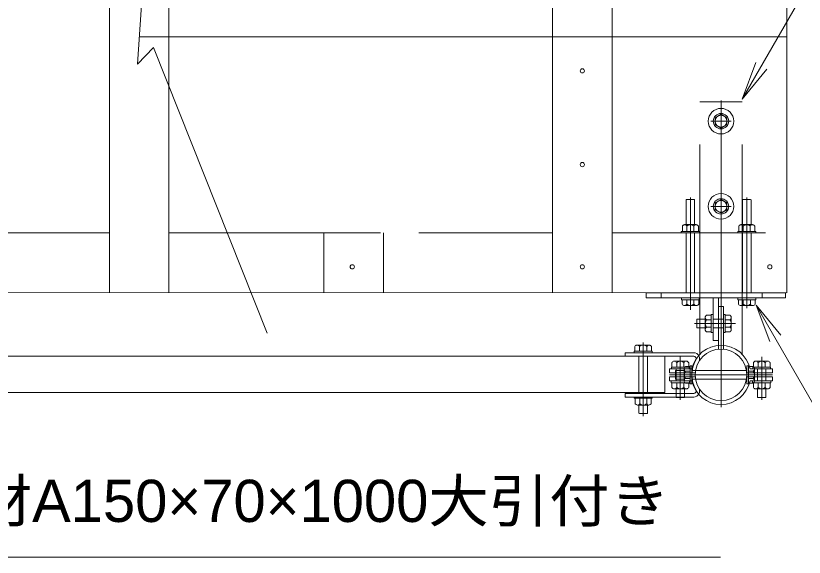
# Model space of a CAD drawing. Units: millimetres at full size, sheet at 1:30; details may follow other scales. Extents: x 300 to 12300, y 300 to 8610.
# Drawn here: x 9055 to 9980, y 2547 to 3183 of the extents above; entities that cross this region are included whole.
import ezdxf
from ezdxf.enums import TextEntityAlignment as Align

# ---------------------------------------------------------------- set-up
doc = ezdxf.new("R2010")
doc.units = ezdxf.units.MM
doc.header["$LTSCALE"] = 30
for name, pattern in [('CHAIN', [18.5, 12, -1.5, 3.5, -1.5]), ('DASHED', [7.5, 6, -1.5]), ('DASHED_SPACED', [12, 6, -6])]:
    doc.linetypes.add(name, pattern=pattern)
for name, color, linetype, lineweight in [('コーススレッド', 7, 'Continuous', 13), ('引出線', 7, 'Continuous', 13), ('手摺', 7, 'Continuous', 20), ('支持金物', 7, 'DASHED_SPACED', 13), ('支柱', 7, 'Continuous', 18), ('板材', 7, 'Continuous', 13), ('根太材A', 7, 'Continuous', 18), ('補強金物', 7, 'Continuous', 18), ('記号', 7, 'Continuous', 15)]:
    doc.layers.add(name, color=color, linetype=linetype, lineweight=lineweight)
doc.layers.add('文字', color=7, linetype='Continuous')
doc.styles.add('ＭＳ Ｐゴシック', font='')
doc.styles.get('ＭＳ Ｐゴシック').set_extended_font_data('MS PGothic')

# ---------------------------------------------------------------- blocks, each defined once
blk = doc.blocks.new('open_arrow')
at = {"color": 0, "linetype": 'Continuous', "lineweight": -2}
blk.add_lwpolyline([(7.5, 1.25), (0, 0), (7.5, -1.25)], dxfattribs=at)

msp = doc.modelspace()

# ---------------------------------------------------------------- linework, layer by layer
at = {"layer": 'コーススレッド', "lineweight": 18}
for centre in [(9719.66, 3117.95), (9719.66, 3007.95), (9449.66, 2887.95), (9719.66, 2887.95), (9939.66, 2887.95)]:
    msp.add_circle(centre, 2.5, dxfattribs=at)
at = {"layer": '引出線'}
for points in [[(9907.22, 3084.86), (10078.52, 3381.56), (10919.6, 3381.56), (10927.6, 3381.56)], [(8648.57, 2905.8), (8855.65, 2547.12), (9624.24, 2547.12), (9881.87, 2547.12)], [(9923.48, 2843), (10094.05, 2547.12), (10576.42, 2547.12), (10584.42, 2547.12)]]:
    msp.add_lwpolyline(points, dxfattribs=at)
at = {"layer": '手摺', "lineweight": 13}
msp.add_lwpolyline([(9816.6, 2783.05), (8112.74, 2783.05), (8112.74, 2740.35), (9816.6, 2740.35)], close=True, dxfattribs=at)
at = {"layer": '支持金物'}
for p, q in [((9841.87, 2966.89), (9841.42, 2966.44)), ((9841.42, 2966.44), (9841.42, 2937.45)), ((9841.87, 2966.89), (9850.98, 2966.89)), ((9851.42, 2966.44), (9850.98, 2966.89)), ((9851.42, 2966.44), (9851.42, 2937.45)), ((9908.05, 2966.89), (9907.61, 2966.44)), ((9907.61, 2966.44), (9907.61, 2937.45)), ((9908.05, 2966.89), (9917.16, 2966.89)), ((9917.61, 2966.44), (9917.16, 2966.89)), ((9917.61, 2966.44), (9917.61, 2937.45)), ((9837.05, 2929.45), (9837.05, 2935.83)), ((9853.09, 2937.45), (9839.76, 2937.45)), ((9842.36, 2929.45), (9842.36, 2935.83)), ((9850.49, 2929.45), (9850.49, 2935.83)), ((9855.8, 2929.45), (9855.8, 2935.83)), ((9903.23, 2929.45), (9903.23, 2935.83)), ((9919.27, 2937.45), (9905.94, 2937.45)), ((9908.54, 2929.45), (9908.54, 2935.83)), ((9916.67, 2929.45), (9916.67, 2935.83)), ((9921.98, 2929.45), (9921.98, 2935.83)), ((9835.8, 2929.45), (9857.05, 2929.45)), ((9835.8, 2929.45), (9835.8, 2927.95)), ((9857.05, 2927.95), (9835.8, 2927.95)), ((9841.42, 2857.39), (9841.42, 2927.95)), ((9851.42, 2857.39), (9851.42, 2927.95)), ((9857.05, 2927.95), (9857.05, 2929.45)), ((9901.98, 2929.45), (9923.23, 2929.45)), ((9901.98, 2929.45), (9901.98, 2927.95)), ((9923.23, 2927.95), (9901.98, 2927.95)), ((9907.61, 2857.39), (9907.61, 2927.95)), ((9917.61, 2857.39), (9917.61, 2927.95)), ((9923.23, 2927.95), (9923.23, 2929.45)), ((9794.66, 2857.39), (9794.66, 2851.39)), ((9958.05, 2857.39), (9794.66, 2857.39)), ((9794.66, 2851.39), (9958.05, 2851.39)), ((9812.04, 2851.39), (9812.04, 2857.39)), ((9873.36, 2801.39), (9873.36, 2851.39)), ((9879.36, 2851.39), (9879.36, 2801.39)), ((9930.61, 2851.39), (9930.61, 2857.39)), ((9958.05, 2857.39), (9958.05, 2851.39)), ((9870.86, 2831.22), (9865.46, 2831.22)), ((9870.86, 2832.03), (9870.86, 2810.78)), ((9870.86, 2832.03), (9873.36, 2832.03)), ((9873.36, 2832.03), (9873.36, 2810.78)), ((9885.36, 2831.91), (9887.36, 2831.91)), ((9885.36, 2810.91), (9885.36, 2831.91)), ((9887.36, 2831.91), (9887.36, 2810.91)), ((9887.36, 2831.22), (9892.76, 2831.22)), ((9853.86, 2825.96), (9854.3, 2826.41)), ((9853.86, 2825.96), (9853.86, 2816.85)), ((9854.3, 2826.41), (9863.86, 2826.41)), ((9863.86, 2828.38), (9863.86, 2814.44)), ((9863.86, 2814.74), (9863.86, 2828.07)), ((9870.86, 2825.66), (9865.46, 2825.66)), ((9873.36, 2826.41), (9885.36, 2826.41)), ((9887.36, 2825.66), (9892.76, 2825.66)), ((9894.36, 2828.38), (9894.36, 2814.44)), ((9854.3, 2816.41), (9853.86, 2816.85)), ((9854.3, 2816.41), (9863.86, 2816.41)), ((9870.86, 2817.16), (9865.46, 2817.16)), ((9873.36, 2816.41), (9885.36, 2816.41)), ((9887.36, 2817.16), (9892.76, 2817.16)), ((9870.86, 2811.6), (9865.46, 2811.6)), ((9873.36, 2810.78), (9870.86, 2810.78)), ((9887.36, 2810.91), (9885.36, 2810.91)), ((9887.36, 2811.6), (9892.76, 2811.6)), ((9873.36, 2801.39), (9879.36, 2801.39))]:
    msp.add_line(p, q, dxfattribs=at)
at = {"layer": '支持金物', "linetype": 'CHAIN'}
for p, q in [((9846.42, 2837.54), (9846.42, 2969.39)), ((9912.61, 2839.54), (9912.61, 2969.39)), ((9851.09, 2821.41), (9899.3, 2821.41))]:
    msp.add_line(p, q, dxfattribs=at)
at = {"layer": '支持金物', "linetype": 'Continuous'}
for p, q in [((9835.92, 2851.39), (9835.92, 2849.39)), ((9856.92, 2849.39), (9856.92, 2851.39)), ((9902.11, 2851.39), (9902.11, 2849.39)), ((9923.11, 2849.39), (9923.11, 2851.39)), ((9835.92, 2849.39), (9856.92, 2849.39)), ((9836.62, 2849.39), (9836.62, 2843.99)), ((9839.45, 2842.39), (9853.39, 2842.39)), ((9842.17, 2849.39), (9842.17, 2843.99)), ((9850.67, 2849.39), (9850.67, 2843.99)), ((9856.23, 2849.39), (9856.23, 2843.99)), ((9902.11, 2849.39), (9923.11, 2849.39)), ((9902.8, 2849.39), (9902.8, 2843.99)), ((9905.64, 2842.39), (9919.58, 2842.39)), ((9908.36, 2849.39), (9908.36, 2843.99)), ((9916.86, 2849.39), (9916.86, 2843.99)), ((9922.42, 2849.39), (9922.42, 2843.99))]:
    msp.add_line(p, q, dxfattribs=at)
at = {"layer": '支持金物'}
for centre, radius, start, end in [((9840.22, 2933.61), 3.87, 96.76096, 145.0657), ((9839.8, 2934.61), 2.84, 25.29555, 90.69438), ((9846.42, 2931.56), 5.89, 90, 133.6028), ((9846.42, 2931.56), 5.89, 46.3972, 90), ((9853.05, 2934.61), 2.84, 89.30562, 154.70445), ((9852.63, 2933.61), 3.87, 34.9343, 83.22969), ((9906.4, 2933.61), 3.87, 96.76096, 145.0657), ((9905.98, 2934.61), 2.84, 25.29555, 90.69438), ((9912.61, 2931.56), 5.89, 90, 133.6028), ((9912.61, 2931.56), 5.89, 46.3972, 90), ((9919.23, 2934.61), 2.84, 89.30562, 154.70445), ((9918.81, 2933.61), 3.87, 34.9343, 83.22969), ((9867.07, 2828.44), 3.21, 120.14067, 239.85933), ((9891.14, 2828.44), 3.21, 300.14067, 59.85933), ((9870.3, 2821.41), 6.45, 138.75035, 221.24965), ((9887.91, 2821.41), 6.45, 318.75035, 41.24965), ((9867.07, 2814.38), 3.21, 120.13883, 239.86412), ((9891.14, 2814.38), 3.21, 300.13588, 59.86117)]:
    msp.add_arc(centre, radius, start, end, dxfattribs=at)
at = {"layer": '支持金物', "linetype": 'Continuous'}
for centre, radius, start, end in [((9839.39, 2845.6), 3.21, 210.14067, 329.85933), ((9846.42, 2848.83), 6.45, 228.75035, 311.24965), ((9853.45, 2845.6), 3.21, 210.14067, 329.85933), ((9905.58, 2845.6), 3.21, 210.14067, 329.85933), ((9912.61, 2848.83), 6.45, 228.75035, 311.24965), ((9919.64, 2845.6), 3.21, 210.14067, 329.85933)]:
    msp.add_arc(centre, radius, start, end, dxfattribs=at)
at = {"layer": '支柱', "linetype": 'DASHED_SPACED'}
for p, q in [((9879.36, 2841.41), (9879.36, 2791.26)), ((9879.36, 2841.41), (9885.36, 2841.41)), ((9885.36, 2791.26), (9885.36, 2841.41)), ((9786.11, 2783.16), (9786.11, 2739.16)), ((9796.11, 2783.16), (9796.11, 2739.16)), ((9912.61, 2766.16), (9848.11, 2766.16)), ((9912.61, 2756.16), (9848.11, 2756.16))]:
    msp.add_line(p, q, dxfattribs=at)
at = {"layer": '支柱'}
for p, q in [((9781.3, 2794.56), (9781.75, 2795.06)), ((9781.3, 2789.16), (9781.3, 2794.56)), ((9781.75, 2795.06), (9782.29, 2795.49)), ((9782.29, 2795.49), (9782.9, 2795.82)), ((9782.9, 2795.82), (9783.56, 2796.05)), ((9783.56, 2796.05), (9784.14, 2796.16)), ((9784.14, 2796.16), (9798.08, 2796.16)), ((9784.14, 2796.16), (9784.65, 2796.12)), ((9784.65, 2796.12), (9785.15, 2796)), ((9785.15, 2796), (9785.63, 2795.8)), ((9785.63, 2795.8), (9786.05, 2795.52)), ((9786.05, 2795.52), (9786.42, 2795.18)), ((9786.42, 2795.18), (9786.73, 2794.79)), ((9786.73, 2794.79), (9786.86, 2794.56)), ((9786.86, 2794.56), (9787.7, 2795.19)), ((9786.86, 2789.16), (9786.86, 2794.56)), ((9787.7, 2795.19), (9788.64, 2795.67)), ((9788.64, 2795.67), (9789.66, 2795.99)), ((9789.66, 2795.99), (9790.72, 2796.14)), ((9790.72, 2796.14), (9791.11, 2796.16)), ((9791.11, 2796.16), (9792.18, 2796.07)), ((9792.18, 2796.07), (9793.21, 2795.81)), ((9793.21, 2795.81), (9794.19, 2795.38)), ((9794.19, 2795.38), (9795.07, 2794.8)), ((9795.07, 2794.8), (9795.36, 2794.56)), ((9795.36, 2794.56), (9795.62, 2794.98)), ((9795.36, 2789.16), (9795.36, 2794.56)), ((9795.62, 2794.98), (9795.95, 2795.35)), ((9795.95, 2795.35), (9796.35, 2795.66)), ((9796.35, 2795.66), (9796.8, 2795.9)), ((9796.8, 2795.9), (9797.29, 2796.06)), ((9797.29, 2796.06), (9797.8, 2796.15)), ((9797.8, 2796.15), (9798.08, 2796.16)), ((9798.08, 2796.16), (9798.77, 2796.02)), ((9798.77, 2796.02), (9799.42, 2795.78)), ((9799.42, 2795.78), (9800.02, 2795.43)), ((9800.02, 2795.43), (9800.55, 2794.98)), ((9800.55, 2794.98), (9800.92, 2794.56)), ((9800.92, 2789.16), (9800.92, 2794.56)), ((9769.81, 2787.16), (9769.81, 2783.16)), ((9769.81, 2787.16), (9850.32, 2787.16)), ((9780.61, 2787.16), (9780.61, 2789.16)), ((9780.61, 2789.16), (9801.61, 2789.16)), ((9801.61, 2789.16), (9801.61, 2787.16)), ((9769.81, 2783.16), (9850.32, 2783.16)), ((9839.11, 2754.19), (9839.11, 2768.13)), ((9839.11, 2754.19), (9839.11, 2768.13)), ((9846.11, 2770.97), (9840.71, 2770.97)), ((9846.11, 2771.66), (9848.11, 2771.66)), ((9846.11, 2750.66), (9846.11, 2771.66)), ((9848.11, 2771.66), (9848.11, 2750.66)), ((9914.61, 2771.66), (9912.61, 2771.66)), ((9912.61, 2771.66), (9912.61, 2750.66)), ((9914.61, 2750.66), (9914.61, 2771.66)), ((9914.61, 2770.97), (9920.01, 2770.97)), ((9921.61, 2754.19), (9921.61, 2768.13)), ((9921.61, 2754.19), (9921.61, 2768.13)), ((9829.55, 2766.16), (9829.11, 2765.71)), ((9829.11, 2756.6), (9829.11, 2765.71)), ((9829.55, 2766.16), (9839.11, 2766.16)), ((9846.11, 2765.41), (9840.71, 2765.41)), ((9914.61, 2765.41), (9920.01, 2765.41)), ((9829.11, 2756.6), (9829.55, 2756.16)), ((9829.55, 2756.16), (9839.11, 2756.16)), ((9846.11, 2756.91), (9840.71, 2756.91)), ((9846.11, 2751.35), (9840.71, 2751.35)), ((9848.11, 2750.66), (9846.11, 2750.66)), ((9912.61, 2750.66), (9914.61, 2750.66)), ((9914.61, 2756.91), (9920.01, 2756.91)), ((9914.61, 2751.35), (9920.01, 2751.35)), ((9769.81, 2739.16), (9769.81, 2735.16)), ((9769.81, 2739.16), (9850.32, 2739.16)), ((9769.81, 2735.16), (9850.32, 2735.16)), ((9780.48, 2733.66), (9780.48, 2735.16)), ((9780.48, 2733.66), (9801.73, 2733.66)), ((9781.73, 2733.66), (9781.73, 2727.28)), ((9787.04, 2733.66), (9787.04, 2727.28)), ((9795.17, 2733.66), (9795.17, 2727.28)), ((9800.48, 2733.66), (9800.48, 2727.28)), ((9801.73, 2735.16), (9801.73, 2733.66)), ((9797.77, 2725.66), (9784.44, 2725.66)), ((9786.11, 2716.1), (9786.11, 2725.66)), ((9796.11, 2716.1), (9796.11, 2725.66)), ((9786.55, 2715.66), (9786.11, 2716.1)), ((9786.55, 2715.66), (9795.66, 2715.66)), ((9796.11, 2716.1), (9795.66, 2715.66))]:
    msp.add_line(p, q, dxfattribs=at)
at = {"layer": '支柱', "linetype": 'CHAIN'}
msp.add_line((9791.11, 2799.01), (9791.11, 2712.77), dxfattribs=at)
at = {"layer": '支柱', "linetype": 'CHAIN', "lineweight": 13}
msp.add_line((9822.93, 2761.16), (9931.7, 2761.16), dxfattribs=at)
at = {"layer": '支柱'}
msp.add_circle((9882.36, 2761.16), 30.25, dxfattribs=at)
for centre, radius, start, end in [((9850.32, 2780.16), 7, 329.3317, 90), ((9882.36, 2761.16), 34.25, 149.3317, 210.66829), ((9850.32, 2780.16), 3, 329.3317, 90), ((9842.32, 2768.19), 3.21, 120.13588, 239.86117), ((9918.39, 2768.19), 3.21, 300.13883, 59.86412), ((9845.55, 2761.16), 6.45, 138.75035, 221.24965), ((9915.16, 2761.16), 6.45, 318.75035, 41.24965), ((9842.32, 2754.13), 3.21, 120.14067, 239.85933), ((9918.39, 2754.13), 3.21, 300.14067, 59.85933), ((9850.32, 2742.16), 7, 270, 30.66829), ((9850.32, 2742.16), 3, 270, 30.66829), ((9784.9, 2729.5), 3.87, 214.9343, 263.23904), ((9784.48, 2728.49), 2.84, 269.30562, 334.70445), ((9791.11, 2731.55), 5.89, 226.3972, 270), ((9791.11, 2731.55), 5.89, 270, 313.6028), ((9797.73, 2728.49), 2.84, 205.29555, 270.69438), ((9797.31, 2729.5), 3.87, 276.77031, 325.0657)]:
    msp.add_arc(centre, radius, start, end, dxfattribs=at)
at = {"layer": '板材', "lineweight": 18}
for p, q in [((9959.66, 3457.95), (9959.66, 2857.36)), ((9234.66, 3387.95), (9234.66, 3099.42)), ((9684.66, 3387.95), (9684.66, 2857.95)), ((9754.66, 3387.95), (9754.66, 2857.95)), ((9164.66, 3275.45), (9164.66, 2857.95)), ((9199.9, 3157.95), (9959.66, 3157.95)), ((9234.66, 3099.42), (9234.66, 2857.95)), ((7959.66, 2857.95), (9959.66, 2857.36))]:
    msp.add_line(p, q, dxfattribs=at)
at = {"layer": '根太材A'}
for p, q in [((8754.66, 2927.95), (9164.66, 2927.95)), ((9234.66, 2927.95), (9302.84, 2927.95))]:
    msp.add_line(p, q, dxfattribs=at)
at = {"layer": '根太材A', "linetype": 'DASHED', "lineweight": 13}
for p, q in [((9302.84, 2927.95), (9684.66, 2927.95)), ((9416.22, 2927.95), (9416.22, 2857.95)), ((9486.22, 2927.95), (9486.22, 2857.95)), ((9754.66, 2927.95), (9959.66, 2927.95))]:
    msp.add_line(p, q, dxfattribs=at)
at = {"layer": '補強金物', "linetype": 'DASHED_SPACED'}
for p, q in [((9857.36, 2851.41), (9857.36, 3081.41)), ((9907.36, 3081.41), (9857.36, 3081.41)), ((9907.36, 2851.41), (9907.36, 3081.41)), ((9829.61, 2754.16), (9829.61, 2768.16)), ((9839.61, 2754.16), (9839.61, 2768.16)), ((9925.11, 2754.16), (9925.11, 2768.16)), ((9935.11, 2754.16), (9935.11, 2768.16))]:
    msp.add_line(p, q, dxfattribs=at)
at = {"layer": '補強金物', "linetype": 'CHAIN'}
for p, q in [((9882.36, 2723.18), (9882.36, 3087.92)), ((9894.2, 3058.91), (9870.51, 3058.91)), ((9894.18, 2958.91), (9870.53, 2958.91)), ((9834.61, 2731.93), (9834.61, 2782.5)), ((9930.11, 2731.93), (9930.11, 2782.5)), ((9942.61, 2761.16), (9822.11, 2761.16))]:
    msp.add_line(p, q, dxfattribs=at)
at = {"layer": '補強金物'}
for p, q in [((9882.36, 3066.99), (9875.36, 3062.95)), ((9875.36, 3062.95), (9875.36, 3054.87)), ((9889.36, 3062.95), (9882.36, 3066.99)), ((9889.36, 3054.87), (9889.36, 3062.95)), ((9875.36, 3054.87), (9882.36, 3050.82)), ((9882.36, 3050.82), (9889.36, 3054.87)), ((9882.36, 2966.99), (9875.36, 2962.95)), ((9875.36, 2962.95), (9875.36, 2954.87)), ((9889.36, 2962.95), (9882.36, 2966.99)), ((9889.36, 2954.87), (9889.36, 2962.95)), ((9875.36, 2954.87), (9882.36, 2950.82)), ((9882.36, 2950.82), (9889.36, 2954.87)), ((9857.36, 2851.41), (9857.36, 2785.29)), ((9907.36, 2851.41), (9907.36, 2785.29)), ((9824.8, 2770.16), (9824.8, 2775.56)), ((9827.64, 2777.16), (9841.58, 2777.16)), ((9830.36, 2770.16), (9830.36, 2775.56)), ((9838.86, 2770.16), (9838.86, 2775.56)), ((9844.42, 2770.16), (9844.42, 2775.56)), ((9920.3, 2770.16), (9920.3, 2775.56)), ((9937.08, 2777.16), (9923.14, 2777.16)), ((9925.86, 2770.16), (9925.86, 2775.56)), ((9934.36, 2770.16), (9934.36, 2775.56)), ((9939.92, 2770.16), (9939.92, 2775.56)), ((9822.11, 2763.66), (9822.11, 2768.16)), ((9822.11, 2768.16), (9848.32, 2768.16)), ((9824.11, 2768.16), (9824.11, 2770.16)), ((9824.11, 2770.16), (9845.11, 2770.16)), ((9845.11, 2768.16), (9824.11, 2768.16)), ((9845.11, 2768.16), (9824.11, 2768.16)), ((9845.11, 2770.16), (9845.11, 2768.16)), ((9942.61, 2768.16), (9916.39, 2768.16)), ((9919.61, 2770.16), (9919.61, 2768.16)), ((9940.61, 2770.16), (9919.61, 2770.16)), ((9919.61, 2768.16), (9940.61, 2768.16)), ((9919.61, 2768.16), (9940.61, 2768.16)), ((9940.61, 2768.16), (9940.61, 2770.16)), ((9942.61, 2763.66), (9942.61, 2768.16)), ((9822.11, 2763.66), (9852.21, 2763.66)), ((9822.11, 2754.16), (9822.11, 2758.66)), ((9822.11, 2758.66), (9852.21, 2758.66)), ((9942.61, 2763.66), (9912.5, 2763.66)), ((9942.61, 2758.66), (9912.5, 2758.66)), ((9942.61, 2754.16), (9942.61, 2758.66)), ((9822.11, 2754.16), (9848.32, 2754.16)), ((9823.98, 2754.16), (9845.23, 2754.16)), ((9823.98, 2751.66), (9823.98, 2754.16)), ((9823.98, 2751.66), (9845.23, 2751.66)), ((9824.8, 2751.66), (9824.8, 2746.26)), ((9830.36, 2751.66), (9830.36, 2746.26)), ((9838.86, 2751.66), (9838.86, 2746.26)), ((9844.42, 2751.66), (9844.42, 2746.26)), ((9845.23, 2754.16), (9845.23, 2751.66)), ((9942.61, 2754.16), (9916.39, 2754.16)), ((9940.73, 2754.16), (9919.48, 2754.16)), ((9919.48, 2754.16), (9919.48, 2751.66)), ((9940.73, 2751.66), (9919.48, 2751.66)), ((9920.3, 2751.66), (9920.3, 2746.26)), ((9925.86, 2751.66), (9925.86, 2746.26)), ((9934.36, 2751.66), (9934.36, 2746.26)), ((9939.92, 2751.66), (9939.92, 2746.26)), ((9940.73, 2751.66), (9940.73, 2754.16)), ((9827.64, 2744.66), (9841.58, 2744.66)), ((9841.27, 2744.66), (9827.94, 2744.66)), ((9829.61, 2735.1), (9829.61, 2744.66)), ((9839.61, 2735.1), (9839.61, 2744.66)), ((9937.08, 2744.66), (9923.14, 2744.66)), ((9923.44, 2744.66), (9936.77, 2744.66)), ((9925.11, 2735.1), (9925.11, 2744.66)), ((9935.11, 2735.1), (9935.11, 2744.66)), ((9830.05, 2734.66), (9829.61, 2735.1)), ((9830.05, 2734.66), (9839.16, 2734.66)), ((9839.61, 2735.1), (9839.16, 2734.66)), ((9925.11, 2735.1), (9925.55, 2734.66)), ((9934.66, 2734.66), (9925.55, 2734.66)), ((9934.66, 2734.66), (9935.11, 2735.1))]:
    msp.add_line(p, q, dxfattribs=at)
for centre, radius in [((9882.36, 3058.91), 15), ((9882.36, 3058.91), 9), ((9882.36, 3058.91), 7), ((9882.36, 2958.91), 15), ((9882.36, 2958.91), 9), ((9882.36, 2958.91), 7)]:
    msp.add_circle(centre, radius, dxfattribs=at)
for start, end in [(11.62111, 168.37889), (191.62111, 348.37889)]:
    msp.add_arc((9882.36, 2761.16), 34.75, start, end, dxfattribs=at)
at = {"layer": '補強金物', "lineweight": 13}
for centre, radius, start, end in [((9827.58, 2773.94), 3.21, 30.14067, 149.85933), ((9834.61, 2770.71), 6.45, 48.75035, 131.24965), ((9841.64, 2773.94), 3.21, 30.13588, 149.86117), ((9923.08, 2773.94), 3.21, 30.13883, 149.86412), ((9930.11, 2770.71), 6.45, 48.75035, 131.24965), ((9937.14, 2773.94), 3.21, 30.14067, 149.85933), ((9827.58, 2747.87), 3.21, 210.14067, 329.85933), ((9834.61, 2751.1), 6.45, 228.75035, 311.24965), ((9841.64, 2747.87), 3.21, 210.13883, 329.86412), ((9923.08, 2747.87), 3.21, 210.13588, 329.86117), ((9930.11, 2751.1), 6.45, 228.75035, 311.24965), ((9937.14, 2747.87), 3.21, 210.14067, 329.85933)]:
    msp.add_arc(centre, radius, start, end, dxfattribs=at)
at = {"layer": '記号'}
msp.add_lwpolyline([(9077.47, 3494.7), (9189.82, 3212.18), (9205.98, 3247.84), (9197.72, 3125.78), (9216.32, 3145.52), (9349.7, 2810.11)], dxfattribs=at)

# ---------------------------------------------------------------- block references
at = {"layer": '引出線', "xscale": 6, "yscale": 6}
for p, rotation in [((9907.22, 3084.86), 60), ((9923.48, 2843), 300)]:
    msp.add_blockref('open_arrow', p, dxfattribs=dict(at, rotation=rotation))

# ---------------------------------------------------------------- texts
at = {"layer": '文字', "style": 'ＭＳ Ｐゴシック', "width": 1.05}
msp.add_text('根太材A150×70×1000大引付き', height=49.49, dxfattribs=at).set_placement((8861.39, 2573.68), align=Align.BOTTOM_LEFT)

doc.saveas('drawing.dxf')
